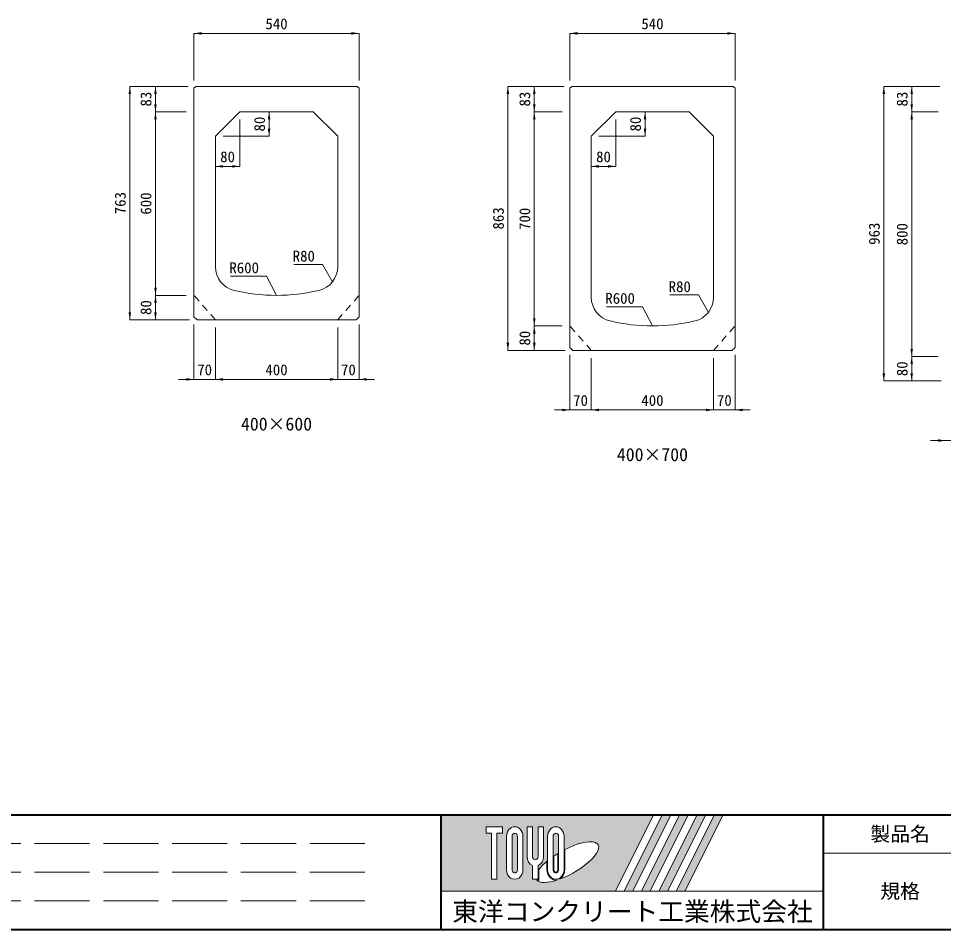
# Model space of a CAD drawing. Units: millimetres at full size. Extents: x 30799 to 61844, y 11231 to 18656.
# Drawn here: x 49367 to 52392, y 11481 to 14459 of the extents above; entities that cross this region are included whole.
import ezdxf
from ezdxf.enums import TextEntityAlignment as Align

# ---------------------------------------------------------------- set-up
doc = ezdxf.new("R2010")
doc.units = ezdxf.units.MM
doc.header["$LTSCALE"] = 30
doc.linetypes.add('DASHED', pattern=[7.5, 6, -1.5])
doc.linetypes.add('USER1', pattern=[1.35, 0.75, -0.6])
for name, color, linetype, lineweight in [('0_2', 7, 'Continuous', 13), ('図枠', 7, 'Continuous', 5), ('寸法線', 7, 'Continuous', 9), ('引出線', 4, 'Continuous', 9), ('本体', 2, 'Continuous', 20), ('補助線', 8, 'Continuous', 20)]:
    doc.layers.add(name, color=color, linetype=linetype, lineweight=lineweight)
doc.styles.add('ＭＳ ゴシック', font='')
doc.styles.get('ＭＳ ゴシック').set_extended_font_data('MS Gothic')

# ---------------------------------------------------------------- blocks, each defined once
blk = doc.blocks.new('filled_arrow')
at = {"color": 0, "linetype": 'Continuous', "lineweight": -2}
blk.add_solid([(7.5, 1.25), (0, 0), (7.5, -1.25)], dxfattribs=at)

msp = doc.modelspace()

# ---------------------------------------------------------------- hatches: boundary and pattern name
at = {"layer": '図枠'}
h = msp.add_hatch(color=256, dxfattribs=at)
h.paths.add_polyline_path([(50749.8, 11855.68), (50749.8, 11605.68), (51318.94, 11605.68), (51443.94, 11855.68)])
edge = h.paths.add_edge_path(flags=16)
edge.add_ellipse((51161.61, 11700.88), major_axis=(101.01, 56.54), ratio=0.3471473, start_angle=-144.31122, end_angle=72.1899, ccw=False)
edge.add_ellipse((51124.2, 11676.47), major_axis=(0, 34.38), ratio=0.8463542, start_angle=-160.70346, end_angle=-90)
edge.add_line((51153.29, 11676.47), (51153.29, 11742))
edge = h.paths.add_edge_path(flags=16)
edge.add_ellipse((51124.2, 11784.88), major_axis=(0, 31.73), ratio=0.8463542, start_angle=-90, end_angle=90, ccw=False)
edge.add_line((51151.06, 11784.88), (51151.06, 11676.47))
edge.add_ellipse((51124.2, 11676.47), major_axis=(0, 31.73), ratio=0.8463542, start_angle=90, end_angle=-90, ccw=False)
edge.add_line((51097.35, 11676.47), (51097.35, 11784.88))
edge = h.paths.add_edge_path(flags=16)
edge.add_line((51133.15, 11784.88), (51133.15, 11676.47))
edge.add_ellipse((51124.2, 11676.47), major_axis=(0, 10.58), ratio=0.8463542, start_angle=90, end_angle=-90, ccw=False)
edge.add_line((51115.25, 11676.47), (51115.25, 11784.88))
edge.add_ellipse((51124.2, 11784.88), major_axis=(0, 10.58), ratio=0.8463542, start_angle=-90, end_angle=90, ccw=False)
edge = h.paths.add_edge_path(flags=16)
edge.add_line((51130.92, 11729.47), (51130.92, 11676.47))
edge.add_ellipse((51124.2, 11676.47), major_axis=(0, 7.93), ratio=0.8463542, start_angle=90, end_angle=-90, ccw=False)
edge.add_line((51117.49, 11676.47), (51117.49, 11720.79))
edge.add_ellipse((51161.61, 11700.88), major_axis=(101.01, 56.54), ratio=0.3471473, start_angle=107.79174, end_angle=126.47132, ccw=False)
edge = h.paths.add_edge_path(flags=16)
edge.add_ellipse((51057.06, 11719.44), major_axis=(0, 31.73), ratio=0.8463542, start_angle=-163.34117, end_angle=-90, ccw=False)
edge.add_line((51066.01, 11689.52), (51066.01, 11644.74))
edge.add_line((51066.01, 11644.74), (51048.11, 11644.74))
edge.add_line((51048.11, 11644.74), (51048.11, 11689.52))
edge.add_ellipse((51057.06, 11719.44), major_axis=(0, 31.73), ratio=0.8463542, start_angle=90, end_angle=163.34117, ccw=False)
edge.add_line((51030.21, 11719.44), (51030.21, 11816.61))
edge.add_line((51030.21, 11816.61), (51048.11, 11816.61))
edge.add_line((51048.11, 11816.61), (51048.11, 11719.44))
edge.add_ellipse((51057.06, 11719.44), major_axis=(0, 10.58), ratio=0.8463542, start_angle=90, end_angle=-90)
edge.add_line((51066.01, 11719.44), (51066.01, 11816.61))
edge.add_line((51066.01, 11816.61), (51083.92, 11816.61))
edge.add_line((51083.92, 11816.61), (51083.92, 11719.44))
edge = h.paths.add_edge_path(flags=16)
edge.add_line((51095.11, 11703.83), (51095.11, 11676.47))
edge.add_ellipse((51124.2, 11676.47), major_axis=(0, 34.38), ratio=0.8463542, start_angle=90, end_angle=-171.54427)
edge.add_ellipse((51161.61, 11700.88), major_axis=(101.01, 56.54), ratio=0.3471473, start_angle=-178.64954, end_angle=-148.29244, ccw=False)
edge.add_line((51062.16, 11642.09), (51068.25, 11642.09))
edge.add_line((51068.25, 11642.09), (51068.25, 11675.61))
edge.add_ellipse((51161.61, 11700.88), major_axis=(101.01, 56.54), ratio=0.3471473, start_angle=148.21912, end_angle=165.90812, ccw=False)
edge = h.paths.add_edge_path(flags=16)
edge.add_ellipse((50989.92, 11784.88), major_axis=(0, 31.73), ratio=0.8463542, start_angle=-90, end_angle=90, ccw=False)
edge.add_line((51016.78, 11784.88), (51016.78, 11676.47))
edge.add_ellipse((50989.92, 11676.47), major_axis=(0, 31.73), ratio=0.8463542, start_angle=90, end_angle=-90, ccw=False)
edge.add_line((50963.07, 11676.47), (50963.07, 11784.88))
edge = h.paths.add_edge_path(flags=16)
edge.add_line((50998.88, 11784.88), (50998.88, 11676.47))
edge.add_ellipse((50989.92, 11676.47), major_axis=(0, 10.58), ratio=0.8463542, start_angle=90, end_angle=-90, ccw=False)
edge.add_line((50980.97, 11676.47), (50980.97, 11784.88))
edge.add_ellipse((50989.92, 11784.88), major_axis=(0, 10.58), ratio=0.8463542, start_angle=-90, end_angle=90, ccw=False)
h.paths.add_polyline_path([(50949.64, 11816.61), (50949.64, 11795.46), (50931.74, 11795.46), (50931.74, 11644.74), (50913.83, 11644.74), (50913.83, 11795.46), (50895.93, 11795.46), (50895.93, 11816.61)], flags=16)
for points in [[(51347.3, 11605.68), (51375.66, 11605.68), (51500.66, 11855.68), (51472.3, 11855.68)], [(51557.37, 11855.68), (51529.02, 11855.68), (51404.02, 11605.68), (51432.37, 11605.68)], [(51614.09, 11855.68), (51585.73, 11855.68), (51460.73, 11605.68), (51489.09, 11605.68)], [(51670.81, 11855.68), (51642.45, 11855.68), (51517.45, 11605.68), (51545.81, 11605.68)]]:
    msp.add_hatch(color=256, dxfattribs=at).paths.add_polyline_path(points)

# ---------------------------------------------------------------- linework, layer by layer
at = {"layer": '図枠', "lineweight": 40}
for p, q in [((46343.55, 11855.68), (56093.55, 11855.68)), ((50749.8, 11480.68), (50749.8, 11855.68)), ((51999.8, 11480.68), (51999.8, 11855.68)), ((46343.55, 11480.68), (56093.55, 11480.68))]:
    msp.add_line(p, q, dxfattribs=at)
at = {"layer": '図枠'}
for p, q in [((50749.8, 11855.68), (51443.94, 11855.68)), ((51443.94, 11855.68), (51318.94, 11605.68)), ((51472.3, 11855.68), (51347.3, 11605.68)), ((51500.66, 11855.68), (51375.66, 11605.68)), ((51529.02, 11855.68), (51404.02, 11605.68)), ((51557.37, 11855.68), (51432.37, 11605.68)), ((51585.73, 11855.68), (51460.73, 11605.68)), ((51472.3, 11855.68), (51500.66, 11855.68)), ((51614.09, 11855.68), (51489.09, 11605.68)), ((51642.45, 11855.68), (51517.45, 11605.68)), ((51529.02, 11855.68), (51557.37, 11855.68)), ((51670.81, 11855.68), (51545.81, 11605.68)), ((51585.73, 11855.68), (51614.09, 11855.68)), ((51642.45, 11855.68), (51670.81, 11855.68)), ((50895.93, 11816.61), (50895.93, 11795.46)), ((50895.93, 11816.61), (50949.64, 11816.61)), ((50913.83, 11795.46), (50895.93, 11795.46)), ((50913.83, 11795.46), (50913.83, 11644.74)), ((50931.74, 11795.46), (50931.74, 11644.74)), ((50949.64, 11795.46), (50931.74, 11795.46)), ((50949.64, 11816.61), (50949.64, 11795.46)), ((51030.21, 11816.61), (51048.11, 11816.61)), ((51030.21, 11719.44), (51030.21, 11816.61)), ((51048.11, 11816.61), (51048.11, 11719.44)), ((51066.01, 11816.61), (51083.92, 11816.61)), ((51066.01, 11719.44), (51066.01, 11816.61)), ((51083.92, 11816.61), (51083.92, 11719.44)), ((50963.07, 11784.88), (50963.07, 11676.47)), ((50980.97, 11676.47), (50980.97, 11784.88)), ((50998.88, 11784.88), (50998.88, 11676.47)), ((51016.78, 11676.47), (51016.78, 11784.88)), ((51097.35, 11784.88), (51097.35, 11676.47)), ((51115.25, 11676.47), (51115.25, 11784.88)), ((51133.15, 11784.88), (51133.15, 11676.47)), ((51151.06, 11676.47), (51151.06, 11784.88)), ((51153.29, 11676.47), (51153.29, 11742)), ((51117.49, 11676.47), (51117.49, 11720.79)), ((51130.92, 11729.47), (51130.92, 11676.47)), ((51048.11, 11689.52), (51048.11, 11644.74)), ((51066.01, 11689.52), (51066.01, 11644.74)), ((51068.25, 11675.61), (51068.25, 11642.09)), ((51095.11, 11703.83), (51095.11, 11676.47)), ((50931.74, 11644.74), (50913.83, 11644.74)), ((51066.01, 11644.74), (51048.11, 11644.74)), ((51062.16, 11642.09), (51068.25, 11642.09)), ((50749.8, 11605.68), (51318.94, 11605.68)), ((51347.3, 11605.68), (51375.66, 11605.68)), ((51404.02, 11605.68), (51432.37, 11605.68)), ((51460.73, 11605.68), (51489.09, 11605.68)), ((51517.45, 11605.68), (51545.81, 11605.68))]:
    msp.add_line(p, q, dxfattribs=at)
at = {"layer": '図枠', "linetype": 'DASHED', "lineweight": 9}
for p, q in [((50499.8, 11761.93), (46593.55, 11761.93)), ((50499.8, 11668.18), (46593.55, 11668.18)), ((50499.8, 11574.43), (46593.55, 11574.43))]:
    msp.add_line(p, q, dxfattribs=at)
at = {"layer": '図枠', "lineweight": 13}
msp.add_line((56093.55, 11730.68), (51999.8, 11730.68), dxfattribs=at)
at = {"layer": '図枠'}
for centre, major_axis, ratio, start_param, end_param in [((50989.92, 11784.88), (0, 31.73), 0.846354, 4.712389, 7.8539816), ((50989.92, 11784.88), (0, 10.58), 0.846354, 4.712389, 7.8539816), ((51124.2, 11784.88), (0, 31.73), 0.846354, 4.712389, 7.8539816), ((51124.2, 11784.88), (0, 10.58), 0.846354, 4.712389, 7.8539816), ((51161.61, 11700.88), (101.01, 56.54), 0.347147, 4.2621853, 7.7429163), ((51057.06, 11719.44), (0, 31.73), 0.846354, 1.5707963, 2.8017557), ((51057.06, 11719.44), (0, 10.58), 0.846354, 1.5707963, 4.712389), ((51057.06, 11719.44), (0, 31.73), 0.846354, 3.4814296, 4.712389), ((51161.61, 11700.88), (101.01, 56.54), 0.347147, 1.6817405, 1.8219833), ((50989.92, 11676.47), (0, 31.73), 0.846354, 1.5707963, 4.712389), ((50989.92, 11676.47), (0, 10.58), 0.846354, 1.5707963, 4.712389), ((51161.61, 11700.88), (101.01, 56.54), 0.347147, 2.0815197, 2.5155126), ((51124.2, 11676.47), (0, 34.38), 0.846354, 1.5707963, 3.3154679), ((51124.2, 11676.47), (0, 31.73), 0.846354, 1.5707963, 4.712389), ((51124.2, 11676.47), (0, 10.58), 0.846354, 1.5707963, 4.712389), ((51124.2, 11676.47), (0, 7.93), 0.846354, 1.5707963, 4.712389), ((51124.2, 11676.47), (0, 34.38), 0.846354, 3.5338438, 4.712389), ((51161.61, 11700.88), (101.01, 56.54), 0.347147, 3.2093975, 4.2004451)]:
    msp.add_ellipse(centre, major_axis=major_axis, ratio=ratio, start_param=start_param, end_param=end_param, dxfattribs=at)
at = {"layer": '寸法線'}
for p, q in [((49940.98, 14410.27), (50480.98, 14410.27)), ((49940.98, 14255.85), (49940.98, 14410.27)), ((50480.98, 14255.85), (50480.98, 14410.27)), ((51170.06, 14410.27), (51710.06, 14410.27)), ((51170.06, 14255.85), (51170.06, 14410.27)), ((51710.06, 14255.85), (51710.06, 14410.27)), ((49731.29, 14236.85), (49731.29, 13473.85)), ((49921.98, 14236.85), (49731.29, 14236.85)), ((49815.23, 14236.85), (49815.23, 14153.85)), ((49921.98, 14236.85), (49815.23, 14236.85)), ((50967.44, 13373.85), (50967.44, 14236.85)), ((51151.06, 14236.85), (50967.44, 14236.85)), ((51053.78, 14236.85), (51053.78, 14153.85)), ((51151.06, 14236.85), (51053.78, 14236.85)), ((52196.58, 13273.85), (52196.58, 14236.85)), ((52380.14, 14236.85), (52196.58, 14236.85)), ((52287.62, 14153.85), (52287.62, 14236.85)), ((52380.14, 14236.85), (52287.62, 14236.85)), ((49915.98, 14153.85), (49815.23, 14153.85)), ((49815.23, 14153.85), (49815.23, 13553.85)), ((49915.98, 14153.85), (49815.23, 14153.85)), ((50115.98, 14153.85), (50186.71, 14153.85)), ((50186.71, 14073.85), (50186.71, 14153.85)), ((51145.06, 14153.85), (51053.78, 14153.85)), ((51053.78, 14153.85), (51053.78, 13453.85)), ((51145.06, 14153.85), (51053.78, 14153.85)), ((51345.06, 14153.85), (51415.79, 14153.85)), ((51415.79, 14073.85), (51415.79, 14153.85)), ((52287.62, 13353.85), (52287.62, 14153.85)), ((52374.14, 14153.85), (52287.62, 14153.85)), ((52374.14, 14153.85), (52287.62, 14153.85)), ((50090.98, 14128.85), (50090.98, 13975.51)), ((51320.06, 14128.85), (51320.06, 13975.51)), ((50035.98, 14073.85), (50186.71, 14073.85)), ((51265.06, 14073.85), (51415.79, 14073.85)), ((50010.98, 14048.85), (50010.98, 13975.51)), ((51240.06, 14048.85), (51240.06, 13975.51)), ((50010.98, 13975.51), (50090.98, 13975.51)), ((51240.06, 13975.51), (51320.06, 13975.51)), ((49915.98, 13553.85), (49815.23, 13553.85)), ((49815.23, 13553.85), (49815.23, 13473.85)), ((49915.98, 13553.85), (49815.23, 13553.85)), ((49925.98, 13473.85), (49731.29, 13473.85)), ((49925.98, 13473.85), (49815.23, 13473.85)), ((49940.98, 13458.85), (49940.98, 13279.13)), ((50480.98, 13458.85), (50480.98, 13279.13)), ((50010.98, 13448.85), (50010.98, 13279.13)), ((50010.98, 13448.85), (50010.98, 13279.13)), ((50410.98, 13448.85), (50410.98, 13279.13)), ((50410.98, 13448.85), (50410.98, 13279.13)), ((51145.06, 13453.85), (51053.78, 13453.85)), ((51053.78, 13453.85), (51053.78, 13373.85)), ((51145.06, 13453.85), (51053.78, 13453.85)), ((51155.06, 13373.85), (50967.44, 13373.85)), ((51155.06, 13373.85), (51053.78, 13373.85)), ((51170.06, 13358.85), (51170.06, 13179.13)), ((51240.06, 13348.85), (51240.06, 13179.13)), ((51240.06, 13348.85), (51240.06, 13179.13)), ((51640.06, 13348.85), (51640.06, 13179.13)), ((51640.06, 13348.85), (51640.06, 13179.13)), ((51710.06, 13358.85), (51710.06, 13179.13)), ((52287.62, 13273.85), (52287.62, 13353.85)), ((52374.14, 13353.85), (52287.62, 13353.85)), ((52374.14, 13353.85), (52287.62, 13353.85)), ((49890.98, 13279.13), (50060.98, 13279.13)), ((50010.98, 13279.13), (50410.98, 13279.13)), ((50360.98, 13279.13), (50530.98, 13279.13)), ((52384.14, 13273.85), (52196.58, 13273.85)), ((52384.14, 13273.85), (52287.62, 13273.85)), ((51120.06, 13179.13), (51290.06, 13179.13)), ((51240.06, 13179.13), (51640.06, 13179.13)), ((51590.06, 13179.13), (51760.06, 13179.13)), ((52349.14, 13079.13), (52519.14, 13079.13))]:
    msp.add_line(p, q, dxfattribs=at)
at = {"layer": '引出線'}
for points in [[(50393.73, 13598.27), (50361.5, 13655.01), (50267.59, 13655.01)], [(50210.98, 13553.85), (50178.74, 13616.82), (50060.47, 13616.82)], [(51622.82, 13498.27), (51590.58, 13555.01), (51496.68, 13555.01)], [(51440.06, 13453.85), (51407.83, 13516.82), (51289.55, 13516.82)]]:
    msp.add_lwpolyline(points, dxfattribs=at)
at = {"layer": '本体'}
for p, q in [((49940.98, 14230.85), (49946.98, 14236.85)), ((49940.98, 14230.85), (49940.98, 13483.85)), ((50474.98, 14236.85), (49946.98, 14236.85)), ((50474.98, 14236.85), (50480.98, 14230.85)), ((50480.98, 13483.85), (50480.98, 14230.85)), ((51170.06, 14230.85), (51176.06, 14236.85)), ((51170.06, 14230.85), (51170.06, 13383.85)), ((51704.06, 14236.85), (51176.06, 14236.85)), ((51704.06, 14236.85), (51710.06, 14230.85)), ((51710.06, 13383.85), (51710.06, 14230.85)), ((50090.98, 14153.85), (50010.98, 14073.85)), ((50330.98, 14153.85), (50090.98, 14153.85)), ((50330.98, 14153.85), (50410.98, 14073.85)), ((51320.06, 14153.85), (51240.06, 14073.85)), ((51560.06, 14153.85), (51320.06, 14153.85)), ((51560.06, 14153.85), (51640.06, 14073.85)), ((50010.98, 14073.85), (50010.98, 13647.88)), ((50410.98, 13647.88), (50410.98, 14073.85)), ((51240.06, 14073.85), (51240.06, 13547.88)), ((51640.06, 13547.88), (51640.06, 14073.85)), ((49940.98, 13483.85), (49950.98, 13473.85)), ((49950.98, 13473.85), (50470.98, 13473.85)), ((50470.98, 13473.85), (50480.98, 13483.85)), ((51170.06, 13383.85), (51180.06, 13373.85)), ((51180.06, 13373.85), (51700.06, 13373.85)), ((51700.06, 13373.85), (51710.06, 13383.85))]:
    msp.add_line(p, q, dxfattribs=at)
at = {"layer": '本体', "color": 7, "linetype": 'USER1', "lineweight": 9}
for p, q in [((50010.98, 13473.85), (49940.98, 13553.85)), ((50410.98, 13473.85), (50480.98, 13553.85)), ((51240.06, 13373.85), (51170.06, 13453.85)), ((51640.06, 13373.85), (51710.06, 13453.85))]:
    msp.add_line(p, q, dxfattribs=at)
at = {"layer": '本体'}
for centre, radius, start, end in [((50090.98, 13647.88), 80, 180, 256.65764), ((50330.98, 13647.88), 80, 283.34236, 0), ((50210.98, 14153.85), 600, 256.65764, 283.34236), ((51320.06, 13547.88), 80, 180, 256.65764), ((51560.06, 13547.88), 80, 283.34236, 0), ((51440.06, 14053.85), 600, 256.65764, 283.34236)]:
    msp.add_arc(centre, radius, start, end, dxfattribs=at)
at = {"layer": '補助線', "lineweight": 13}
msp.add_line((50749.8, 11605.68), (51999.8, 11605.68), dxfattribs=at)

# ---------------------------------------------------------------- block references
at = {"layer": '寸法線', "xscale": 3.33, "yscale": 3.33}
for p in [(49940.98, 14410.27), (51170.06, 14410.27), (50010.98, 13975.51), (51240.06, 13975.51), (50010.98, 13279.13), (50010.98, 13279.13), (50480.98, 13279.13), (51240.06, 13179.13), (51240.06, 13179.13), (51710.06, 13179.13)]:
    msp.add_blockref('filled_arrow', p, dxfattribs=at)
for p, rotation in [((50480.98, 14410.27), 180), ((51710.06, 14410.27), 180), ((49731.29, 14236.85), 270), ((49815.23, 14236.85), 270), ((50967.44, 14236.85), 270), ((51053.78, 14236.85), 270), ((52196.58, 14236.85), 270), ((52287.62, 14236.85), 270), ((49815.23, 14153.85), 90), ((49815.23, 14153.85), 270), ((50186.71, 14153.85), 270), ((51053.78, 14153.85), 90), ((51053.78, 14153.85), 270), ((51415.79, 14153.85), 270), ((52287.62, 14153.85), 90), ((52287.62, 14153.85), 270), ((50186.71, 14073.85), 90), ((51415.79, 14073.85), 90), ((50090.98, 13975.51), 180), ((51320.06, 13975.51), 180), ((49815.23, 13553.85), 90), ((49815.23, 13553.85), 270), ((49731.29, 13473.85), 90), ((49815.23, 13473.85), 90), ((51053.78, 13453.85), 90), ((51053.78, 13453.85), 270), ((50967.44, 13373.85), 90), ((51053.78, 13373.85), 90), ((52287.62, 13353.85), 90), ((52287.62, 13353.85), 270), ((49940.98, 13279.13), 180), ((50410.98, 13279.13), 180), ((50410.98, 13279.13), 180), ((52196.58, 13273.85), 90), ((52287.62, 13273.85), 90), ((51170.06, 13179.13), 180), ((51640.06, 13179.13), 180), ((51640.06, 13179.13), 180), ((52399.14, 13079.13), 180)]:
    msp.add_blockref('filled_arrow', p, dxfattribs=dict(at, rotation=rotation))
at = {"layer": '引出線', "xscale": 0.1, "yscale": 0.1}
for p, rotation in [((50393.73, 13598.27), 119.6), ((50210.98, 13553.85), 117.1), ((51622.82, 13498.27), 119.6), ((51440.06, 13453.85), 117.1)]:
    msp.add_blockref('filled_arrow', p, dxfattribs=dict(at, rotation=rotation))

# ---------------------------------------------------------------- texts
at = {"layer": '0_2', "style": 'ＭＳ ゴシック'}
for s, p in [('400×600', (50210.98, 13133.21)), ('400×700', (51440.06, 13033.21))]:
    msp.add_text(s, height=42.72, dxfattribs=at).set_placement(p, align=Align.MIDDLE_CENTER)
at = {"layer": '図枠', "style": 'ＭＳ ゴシック'}
for s, height, p in [('製品名', 47.47, (52249.8, 11793.18)), ('規格', 47.47, (52249.8, 11605.68)), ('東洋コンクリート工業株式会社', 61.71, (51374.8, 11539.27))]:
    msp.add_text(s, height=height, dxfattribs=at).set_placement(p, align=Align.MIDDLE_CENTER)
at = {"layer": '寸法線', "style": 'ＭＳ ゴシック'}
for s, p in [('540', (50210.98, 14441.52)), ('540', (51440.06, 14441.52)), ('80', (50050.98, 14006.76)), ('80', (51280.06, 14006.76)), ('70', (49975.98, 13310.38)), ('400', (50210.98, 13310.38)), ('70', (50445.98, 13310.38)), ('70', (51205.06, 13210.38)), ('400', (51440.06, 13210.38)), ('70', (51675.06, 13210.38))]:
    msp.add_text(s, height=35.6, dxfattribs=at).set_placement(p, align=Align.MIDDLE_CENTER)
for s, p in [('83', (49783.98, 14195.35)), ('83', (51022.53, 14195.35)), ('83', (52256.37, 14195.35)), ('80', (50155.46, 14113.85)), ('80', (51384.54, 14113.85)), ('763', (49700.04, 13855.35)), ('600', (49783.98, 13853.85)), ('863', (50936.19, 13805.35)), ('700', (51022.53, 13803.85)), ('963', (52165.33, 13755.35)), ('800', (52256.37, 13753.85)), ('80', (49783.98, 13513.85)), ('80', (51022.53, 13413.85)), ('80', (52256.37, 13313.85))]:
    msp.add_text(s, height=35.6, rotation=90, dxfattribs=at).set_placement(p, align=Align.MIDDLE_CENTER)
at = {"layer": '引出線', "style": 'ＭＳ ゴシック'}
for s, p in [('R80', (50336.5, 13700.01)), ('R600', (50153.74, 13661.82)), ('R80', (51565.58, 13600.01)), ('R600', (51382.83, 13561.82))]:
    msp.add_text(s, height=35.6, dxfattribs=at).set_placement(p, align=Align.TOP_RIGHT)

doc.saveas('drawing.dxf')
